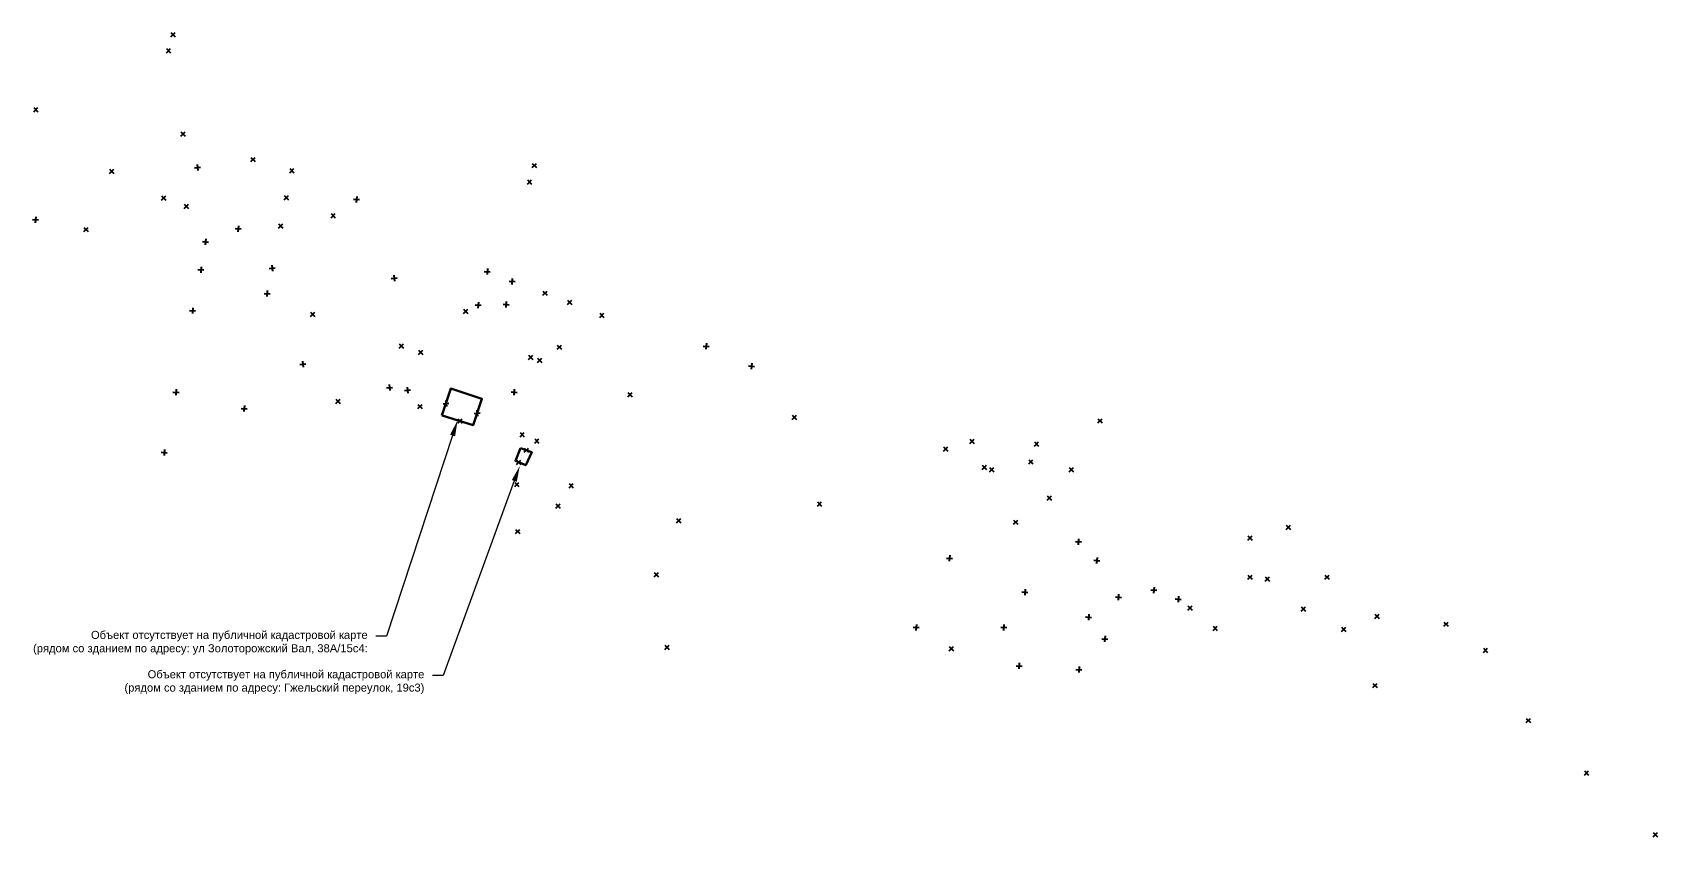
# Model space of a CAD drawing. Extents: x 8881 to 13607, y 7488 to 14019.
# Drawn here: x 11302 to 11708.1, y 8949.5 to 9154.9 of the extents above; entities that cross this region are included whole.
import ezdxf
from ezdxf import colors
from ezdxf.entities.mleader import LeaderData, LeaderLine
from ezdxf.math import Vec2, Vec3

# ---------------------------------------------------------------- set-up
doc = ezdxf.new("R2010")
doc.units = 0
doc.layers.add('Корректировка ПО', color=30, linetype='Continuous', lineweight=40)
doc.layers.add('Кресты', color=1, linetype='Continuous', lineweight=40)
doc.styles.get("Standard").update_dxf_attribs({"font": 'arial.ttf'})

# ---------------------------------------------------------------- blocks, each defined once
blk = doc.blocks.new('45444545')
at = {"layer": 'Корректировка ПО', "color": 5, "lineweight": 50}
for points in [[(11404.34, 9059.21), (11406.59, 9065.97), (11414.3, 9063.4), (11412.13, 9056.79), (11404.35, 9059.25)], [(11423.93, 9051.09), (11426.76, 9050.04), (11425.29, 9046.77), (11422.68, 9047.87), (11423.93, 9051.09)]]:
    blk.add_lwpolyline(points, dxfattribs=at)
at = {"color": 5, "lineweight": 30}
ml = blk.add_multileader_mtext('Standard', dxfattribs=at)
ml.set_content('Объект отсутствует на публичной кадастровой карте\\P(рядом со зданием по адресу: ул Золоторожский Вал, 38А/15с4:', color=5)
ml.set_leader_properties()
ml.build(insert=Vec2(0, 0))
ctx = ml.context
ctx.base_point, ctx.char_height, ctx.plane_origin = Vec3(11300.54, 9004.09), 2, Vec3(11405.8, 9058.26)
ctx.text_align_type = 2
notes = []
notes.append((ctx, [(0, (1, 1, 0), (11390.44, 9004.09), (-1, 0), 2.67, [(0, [(11408.24, 9058.02)], 0, [])])]))
ctx.mtext.insert, ctx.mtext.alignment, ctx.mtext.flow_direction = Vec3(11385.77, 9005.38), 3, 5
ml = blk.add_multileader_mtext('Standard', dxfattribs=at)
ml.set_content('Объект отсутствует на публичной кадастровой карте\\P(рядом со зданием по адресу: Гжельский переулок, 19с3)', color=5)
ml.set_leader_properties()
ml.build(insert=Vec2(0, 0))
ctx = ml.context
ctx.base_point, ctx.char_height, ctx.plane_origin = Vec3(11323.22, 8994.26), 2, Vec3(11421.35, 9046.86)
ctx.text_align_type = 2
notes.append((ctx, [(0, (1, 1, 0), (11404.6, 8994.26), (-1, 0), 2.67, [(0, [(11423.79, 9046.62)], 0, [])])]))
ctx.mtext.insert, ctx.mtext.alignment, ctx.mtext.flow_direction = Vec3(11399.93, 8995.55), 3, 5
for ctx, leaders in notes:
    for number, flags, end, landing, length, lines in leaders:
        leader = LeaderData()
        leader.index, (leader.has_last_leader_line, leader.has_dogleg_vector, leader.attachment_direction) = number, flags
        leader.last_leader_point, leader.dogleg_vector, leader.dogleg_length = Vec3(end), Vec3(landing), length
        for number, points, colour, breaks in lines:
            line = LeaderLine()
            line.index, line.vertices, line.color, line.breaks = number, Vec3.list(points), colors.encode_raw_color(colour), breaks
            leader.lines.append(line)
        ctx.leaders.append(leader)

msp = doc.modelspace()

# ---------------------------------------------------------------- linework, layer by layer
at = {"layer": 'Кресты'}
for points in [[(11336.56, 9153.87), (11337.63, 9154.93)], [(11336.56, 9154.93), (11337.63, 9153.87)], [(11335.46, 9149.88), (11336.52, 9150.94)], [(11335.46, 9150.94), (11336.52, 9149.88)], [(11302.3, 9135.13), (11303.36, 9136.2)], [(11302.3, 9136.2), (11303.36, 9135.13)], [(11339.1, 9129.02), (11340.16, 9130.08)], [(11339.1, 9130.08), (11340.16, 9129.02)], [(11343.15, 9121.92), (11343.31, 9120.43)], [(11356.55, 9122.67), (11357.61, 9123.73)], [(11356.55, 9123.73), (11357.61, 9122.67)], [(11426.88, 9121.15), (11427.94, 9122.21)], [(11426.88, 9122.21), (11427.94, 9121.15)], [(11321.23, 9119.73), (11322.29, 9120.79)], [(11321.23, 9120.79), (11322.29, 9119.73)], [(11342.48, 9121.09), (11343.97, 9121.26)], [(11366.27, 9119.88), (11367.33, 9120.94)], [(11366.27, 9120.94), (11367.33, 9119.88)], [(11425.68, 9117.02), (11426.74, 9118.08)], [(11425.68, 9118.08), (11426.74, 9117.02)], [(11334.23, 9113.05), (11335.29, 9114.11)], [(11334.23, 9114.11), (11335.29, 9113.05)], [(11364.91, 9113.11), (11365.97, 9114.17)], [(11364.91, 9114.17), (11365.97, 9113.11)], [(11383.02, 9113.98), (11382.9, 9112.48)], [(11339.91, 9110.97), (11340.98, 9112.03)], [(11339.91, 9112.03), (11340.98, 9110.97)], [(11376.61, 9108.6), (11377.67, 9109.66)], [(11376.61, 9109.66), (11377.67, 9108.6)], [(11382.21, 9113.29), (11383.71, 9113.17)], [(11301.99, 9108.21), (11303.49, 9108.09)], [(11302.8, 9108.9), (11302.68, 9107.4)], [(11314.82, 9105.17), (11315.88, 9106.23)], [(11314.82, 9106.23), (11315.88, 9105.17)], [(11352.64, 9105.95), (11354.14, 9105.84)], [(11353.45, 9106.64), (11353.33, 9105.15)], [(11363.48, 9106.04), (11364.54, 9107.1)], [(11363.48, 9107.1), (11364.54, 9106.04)], [(11344.48, 9102.68), (11345.97, 9102.57)], [(11345.28, 9103.37), (11345.17, 9101.88)], [(11343.34, 9095.71), (11344.83, 9095.59)], [(11344.14, 9096.4), (11344.03, 9094.9)], [(11361.14, 9095.93), (11362.63, 9096.1)], [(11361.8, 9096.76), (11361.97, 9095.27)], [(11391.65, 9093.46), (11393.15, 9093.62)], [(11392.32, 9094.28), (11392.48, 9092.79)], [(11414.92, 9095.22), (11416.42, 9095.1)], [(11415.73, 9095.91), (11415.61, 9094.41)], [(11421.9, 9093.49), (11421.79, 9091.99)], [(11359.87, 9089.73), (11361.37, 9089.61)], [(11360.68, 9090.42), (11360.56, 9088.92)], [(11421.1, 9092.8), (11422.59, 9092.68)], [(11429.53, 9089.26), (11430.59, 9090.32)], [(11429.53, 9090.32), (11430.59, 9089.26)], [(11341.26, 9085.47), (11342.75, 9085.36)], [(11342.06, 9086.16), (11341.95, 9084.67)], [(11409.7, 9084.71), (11410.76, 9085.77)], [(11409.7, 9085.77), (11410.76, 9084.71)], [(11412.63, 9086.86), (11414.13, 9086.75)], [(11413.44, 9087.55), (11413.32, 9086.06)], [(11419.59, 9087.02), (11421.09, 9086.91)], [(11420.4, 9087.71), (11420.28, 9086.22)], [(11435.73, 9086.99), (11436.79, 9088.05)], [(11435.73, 9088.05), (11436.79, 9086.99)], [(11371.51, 9083.98), (11372.57, 9085.04)], [(11371.51, 9085.04), (11372.57, 9083.98)], [(11443.75, 9083.73), (11444.81, 9084.79)], [(11443.75, 9084.79), (11444.81, 9083.73)], [(11470.44, 9077.26), (11470.32, 9075.76)], [(11393.63, 9076.08), (11394.69, 9077.15)], [(11393.63, 9077.15), (11394.69, 9076.08)], [(11398.46, 9074.45), (11399.52, 9075.51)], [(11398.46, 9075.51), (11399.52, 9074.45)], [(11425.98, 9073.24), (11427.04, 9074.3)], [(11425.98, 9074.3), (11427.04, 9073.24)], [(11428.21, 9072.45), (11429.27, 9073.52)], [(11428.21, 9073.52), (11429.27, 9072.45)], [(11433.15, 9075.77), (11434.21, 9076.83)], [(11433.15, 9076.83), (11434.21, 9075.77)], [(11469.63, 9076.57), (11471.13, 9076.45)], [(11368.81, 9071.93), (11370.3, 9072.1)], [(11369.48, 9072.76), (11369.64, 9071.27)], [(11480.93, 9071.6), (11482.43, 9071.48)], [(11481.74, 9072.29), (11481.62, 9070.79)], [(11337.11, 9065.08), (11338.61, 9064.96)], [(11337.92, 9065.77), (11337.8, 9064.27)], [(11390.51, 9066.09), (11392, 9066.25)], [(11391.17, 9066.92), (11391.34, 9065.43)], [(11394.94, 9065.45), (11396.43, 9065.61)], [(11395.6, 9066.27), (11395.77, 9064.78)], [(11421.6, 9065.11), (11423.1, 9064.99)], [(11422.41, 9065.79), (11422.29, 9064.3)], [(11354.16, 9061), (11355.66, 9060.88)], [(11354.97, 9061.69), (11354.85, 9060.19)], [(11377.84, 9062.24), (11378.9, 9063.3)], [(11377.84, 9063.3), (11378.9, 9062.24)], [(11398.33, 9060.93), (11399.4, 9062)], [(11398.33, 9062), (11399.4, 9060.93)], [(11404.6, 9062.16), (11406.09, 9062.32)], [(11405.26, 9062.99), (11405.43, 9061.49)], [(11450.77, 9063.9), (11451.83, 9064.96)], [(11450.77, 9064.96), (11451.83, 9063.9)], [(11408.32, 9057.29), (11409.38, 9058.35)], [(11408.32, 9058.35), (11409.38, 9057.29)], [(11412.37, 9059.69), (11413.86, 9059.86)], [(11413.03, 9060.52), (11413.19, 9059.03)], [(11491.88, 9058.2), (11492.94, 9059.26)], [(11491.88, 9059.26), (11492.94, 9058.2)], [(11568.26, 9057.34), (11569.32, 9058.4)], [(11568.26, 9058.4), (11569.32, 9057.34)], [(11423.84, 9053.92), (11424.9, 9054.99)], [(11423.84, 9054.99), (11424.9, 9053.92)], [(11427.51, 9052.34), (11428.57, 9053.4)], [(11427.51, 9053.4), (11428.57, 9052.34)], [(11536.26, 9052.2), (11537.32, 9053.27)], [(11536.26, 9053.27), (11537.32, 9052.2)], [(11334.18, 9050.01), (11335.67, 9049.89)], [(11334.98, 9050.7), (11334.87, 9049.2)], [(11424.88, 9050.01), (11425.94, 9051.07)], [(11424.88, 9051.07), (11425.94, 9050.01)], [(11529.68, 9050.34), (11530.75, 9051.4)], [(11529.68, 9051.4), (11530.75, 9050.34)], [(11552.39, 9051.59), (11553.45, 9052.65)], [(11552.39, 9052.65), (11553.45, 9051.59)], [(11422.95, 9047), (11424.01, 9048.06)], [(11422.95, 9048.06), (11424.01, 9047)], [(11539.35, 9045.74), (11540.42, 9046.81)], [(11539.35, 9046.81), (11540.42, 9045.74)], [(11541.21, 9045.15), (11542.27, 9046.21)], [(11541.21, 9046.21), (11542.27, 9045.15)], [(11550.97, 9047.11), (11552.03, 9048.17)], [(11550.97, 9048.17), (11552.03, 9047.11)], [(11561.08, 9045.16), (11562.14, 9046.22)], [(11561.08, 9046.22), (11562.14, 9045.16)], [(11422.52, 9041.45), (11423.58, 9042.51)], [(11422.52, 9042.51), (11423.58, 9041.45)], [(11436.09, 9041.15), (11437.15, 9042.21)], [(11436.09, 9042.21), (11437.15, 9041.15)], [(11432.78, 9036.04), (11433.84, 9037.1)], [(11432.78, 9037.1), (11433.84, 9036.04)], [(11498.15, 9036.55), (11499.22, 9037.61)], [(11498.15, 9037.61), (11499.22, 9036.55)], [(11555.58, 9038.09), (11556.64, 9039.15)], [(11555.58, 9039.15), (11556.64, 9038.09)], [(11462.99, 9032.39), (11464.05, 9033.45)], [(11462.99, 9033.45), (11464.05, 9032.39)], [(11547.18, 9032.02), (11548.24, 9033.08)], [(11547.18, 9033.08), (11548.24, 9032.02)], [(11422.75, 9029.69), (11423.82, 9030.75)], [(11422.75, 9030.75), (11423.82, 9029.69)], [(11563.45, 9028.41), (11563.33, 9026.92)], [(11605.74, 9028.08), (11606.8, 9029.14)], [(11605.74, 9029.14), (11606.8, 9028.08)], [(11615.32, 9030.75), (11616.39, 9031.81)], [(11615.32, 9031.81), (11616.39, 9030.75)], [(11562.64, 9027.72), (11564.14, 9027.61)], [(11530.44, 9023.59), (11531.94, 9023.47)], [(11531.25, 9024.28), (11531.13, 9022.78)], [(11567.26, 9023.03), (11568.76, 9022.91)], [(11568.07, 9023.72), (11567.95, 9022.22)], [(11457.35, 9018.88), (11458.41, 9019.94)], [(11457.35, 9019.94), (11458.41, 9018.88)], [(11582.31, 9016.33), (11582.19, 9014.84)], [(11605.76, 9018.28), (11606.82, 9019.34)], [(11605.76, 9019.34), (11606.82, 9018.28)], [(11610.11, 9017.84), (11611.17, 9018.9)], [(11610.11, 9018.9), (11611.17, 9017.84)], [(11625, 9018.28), (11626.06, 9019.34)], [(11625, 9019.34), (11626.06, 9018.28)], [(11549.28, 9015.13), (11550.78, 9015.02)], [(11550.09, 9015.82), (11549.97, 9014.33)], [(11572.64, 9013.88), (11574.14, 9013.76)], [(11573.45, 9014.57), (11573.33, 9013.07)], [(11581.5, 9015.65), (11583, 9015.53)], [(11587.62, 9013.36), (11589.11, 9013.24)], [(11588.42, 9014.05), (11588.31, 9012.55)], [(11565.2, 9008.88), (11566.69, 9008.76)], [(11566, 9009.57), (11565.89, 9008.07)], [(11590.78, 9010.57), (11591.85, 9011.63)], [(11590.78, 9011.63), (11591.85, 9010.57)], [(11619.08, 9010.3), (11620.14, 9011.36)], [(11619.08, 9011.36), (11620.14, 9010.3)], [(11637.48, 9008.51), (11638.54, 9009.58)], [(11637.48, 9009.58), (11638.54, 9008.51)], [(11522.1, 9006.33), (11523.59, 9006.21)], [(11522.9, 9007.02), (11522.79, 9005.52)], [(11543.98, 9006.32), (11545.47, 9006.2)], [(11544.78, 9007.01), (11544.67, 9005.52)], [(11570.08, 9004.13), (11569.96, 9002.63)], [(11629.18, 9005.24), (11630.24, 9006.3)], [(11629.18, 9006.3), (11630.24, 9005.24)], [(11654.76, 9006.54), (11655.82, 9007.6)], [(11654.76, 9007.6), (11655.82, 9006.54)], [(11460.05, 9000.75), (11461.11, 9001.81)], [(11460.05, 9001.81), (11461.11, 9000.75)], [(11531.08, 9000.44), (11532.14, 9001.5)], [(11531.08, 9001.5), (11532.14, 9000.44)], [(11569.27, 9003.44), (11570.77, 9003.32)], [(11664.62, 8999.98), (11665.68, 9001.04)], [(11664.62, 9001.04), (11665.68, 8999.98)], [(11547.83, 8996.68), (11549.32, 8996.57)], [(11548.63, 8997.37), (11548.52, 8995.88)], [(11563.6, 8996.45), (11563.48, 8994.96)], [(11562.79, 8995.76), (11564.29, 8995.65)], [(11637.01, 8991.21), (11638.07, 8992.27)], [(11637.01, 8992.27), (11638.07, 8991.21)], [(11675.29, 8982.45), (11676.35, 8983.52)], [(11675.29, 8983.52), (11676.35, 8982.45)], [(11689.85, 8969.36), (11690.91, 8970.42)], [(11689.85, 8970.42), (11690.91, 8969.36)], [(11707.07, 8953.95), (11708.13, 8955.01)], [(11707.07, 8955.01), (11708.13, 8953.95)]]:
    msp.add_lwpolyline(points, dxfattribs=at)
at = {"layer": 'Кресты', "elevation": 137.59}
for points in [[(11597.05, 9005.51), (11598.11, 9006.57)], [(11597.05, 9006.57), (11598.11, 9005.51)]]:
    msp.add_lwpolyline(points, dxfattribs=at)

# ---------------------------------------------------------------- block references
msp.add_blockref('45444545', (0, 0))

doc.saveas('drawing.dxf')
